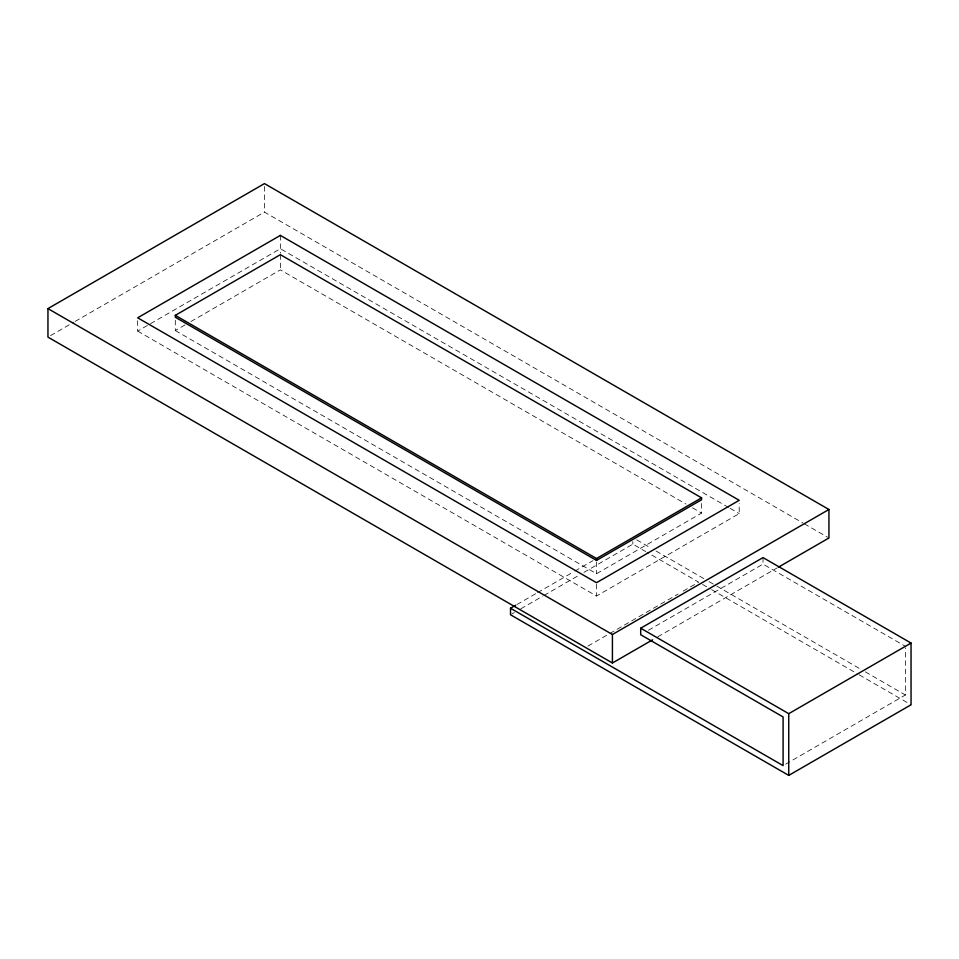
<?xml version="1.0" encoding="UTF-8"?>
<svg xmlns="http://www.w3.org/2000/svg" width="959" height="959" viewBox="0 0 959 959"><rect width="100%" height="100%" fill="white"/><g stroke="black" fill="none" stroke-linecap="round" stroke-linejoin="round"><path stroke-width="0.72" stroke-dasharray="4.79 3.6" d="M50.539 335.614L73.879 322.14M75.174 321.397L264.468 212.107L802.983 523.027M137.664 320.75L137.664 331.095L280.376 248.705L728.84 507.623M175.305 320.21L175.305 330.543L185.674 324.562M190.865 321.565L280.376 269.887L686.033 504.086M516.961 604.53L536.273 593.381M537.555 592.638L573.602 571.828M574.897 571.084L592.914 560.679M511.806 614.024L514.384 612.537M520.821 608.821L542.71 596.186M543.993 595.443L578.756 575.376M583.911 572.403L632.832 544.149L645.743 551.605M175.305 330.543L596.51 573.734L701.58 513.065L701.58 502.72M137.664 331.095L596.51 596.007L739.209 513.604L739.209 503.259M587.963 646.102L608.569 634.211M609.852 633.467L678.097 594.065M683.24 591.092L698.691 582.173L647.037 552.348M648.428 630.267L763.016 564.108L905.404 646.318M657.79 636.812L777.078 567.944M785.673 764.131L905.404 694.999L905.404 647.793M804.277 523.77L827.629 537.256M730.147 508.366L739.209 513.604M692.506 507.826L701.58 513.065M636.704 539.869L650.921 548.068M656.088 551.053L703.882 578.649M709.049 581.634L715.51 585.362M716.805 586.117L860.187 668.903M865.354 671.875L905.404 694.999M702.575 584.415L710.343 588.898M711.638 589.653L857.957 674.129M859.252 674.872L911.05 704.781M763.016 557.599L763.016 564.108M632.832 541.547L632.832 544.149M596.51 561.914L596.51 573.734M596.51 584.175L596.51 596.007M280.376 235.399L280.376 253.188M280.376 254.674L280.376 269.887M264.468 186.454L264.468 212.107"/><path stroke-width="1.44" d="M652.611 639.809L612.417 663.005L47.95 337.112L47.95 308.606L264.468 183.601L828.936 509.493L828.936 537.999L778.372 567.201M175.305 315.343L280.376 254.674L701.58 497.853L701.58 499.771L596.51 560.428L175.305 317.249L175.305 315.343L596.51 558.522L701.58 497.853M510.524 608.246L783.095 765.618L783.095 716.936L640.696 634.726L640.696 628.205L763.016 557.599L911.05 643.057L911.05 704.781L788.742 775.399L510.524 614.767L510.524 608.246L515.666 605.273M47.95 308.606L612.417 634.498L828.936 509.493M640.696 628.205L788.742 713.676L911.05 643.057M788.742 713.676L788.742 775.399M612.417 634.498L612.417 663.005M596.51 558.522L596.51 560.428M280.376 235.399L137.664 317.801L596.51 582.7L739.209 500.31L280.376 235.399"/></g></svg>
